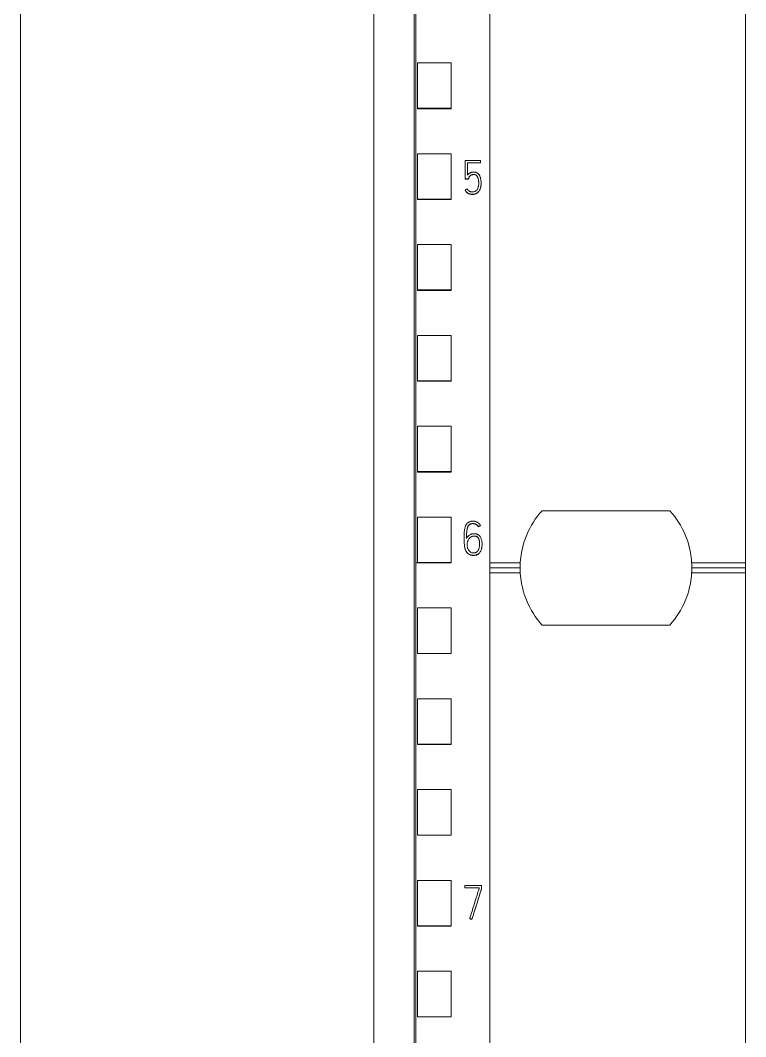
# Model space of a CAD drawing. Header units: millimetres. Extents: x 4137 to 6698, y 1400 to 3585.
# Drawn here: x 5535.9 to 5579, y 3282.8 to 3343.2 of the extents above; entities that cross this region are included whole.
import ezdxf

# ---------------------------------------------------------------- set-up
doc = ezdxf.new("R2010")
doc.units = ezdxf.units.MM
doc.layers.add('000-PI-Oprema', color=30, linetype='Continuous', lineweight=5)
doc.layers.add('004-PI-DIN Šina', color=3, linetype='Continuous')

msp = doc.modelspace()

# ---------------------------------------------------------------- linework, layer by layer
at = {"layer": '000-PI-Oprema', "color": 0, "linetype": 'ByBlock', "lineweight": 0}
for p, q in [((5563.848, 3360.459), (5563.848, 3247.041)), ((5559.448, 3249.363), (5559.448, 3358.178)), ((5559.548, 3337.956), (5559.548, 3340.659)), ((5559.548, 3340.659), (5561.548, 3340.659)), ((5561.548, 3337.956), (5561.548, 3340.659)), ((5559.548, 3337.956), (5561.548, 3337.956)), ((5559.548, 3337.927), (5559.548, 3337.956)), ((5559.548, 3337.927), (5561.548, 3337.927)), ((5561.548, 3337.927), (5561.548, 3337.956)), ((5559.548, 3332.555), (5559.548, 3335.257)), ((5559.548, 3335.257), (5561.548, 3335.257)), ((5561.548, 3332.555), (5561.548, 3335.257)), ((5562.375, 3334.848), (5562.375, 3333.754)), ((5563.299, 3334.848), (5562.375, 3334.848)), ((5562.514, 3333.975), (5562.514, 3334.71)), ((5562.514, 3334.71), (5563.299, 3334.71)), ((5563.299, 3334.704), (5562.514, 3334.704)), ((5563.299, 3334.71), (5563.299, 3334.848)), ((5563.299, 3334.71), (5563.299, 3334.704)), ((5562.375, 3333.754), (5562.375, 3333.748)), ((5562.375, 3333.754), (5562.586, 3333.754)), ((5562.586, 3333.748), (5562.375, 3333.748)), ((5562.586, 3333.754), (5562.586, 3333.748)), ((5563.326, 3333.49), (5563.326, 3333.496)), ((5562.38, 3333.099), (5562.38, 3333.093)), ((5559.548, 3332.527), (5559.548, 3332.555)), ((5559.548, 3332.555), (5561.548, 3332.555)), ((5559.548, 3332.527), (5561.548, 3332.527)), ((5561.548, 3332.527), (5561.548, 3332.555)), ((5559.548, 3327.153), (5559.548, 3329.856)), ((5559.548, 3329.856), (5561.548, 3329.856)), ((5561.548, 3327.153), (5561.548, 3329.856)), ((5559.548, 3327.127), (5559.548, 3327.153)), ((5559.548, 3327.153), (5561.548, 3327.153)), ((5559.548, 3327.127), (5561.548, 3327.127)), ((5561.548, 3327.127), (5561.548, 3327.153)), ((5559.548, 3321.752), (5559.548, 3324.454)), ((5559.548, 3324.454), (5561.548, 3324.454)), ((5561.548, 3321.752), (5561.548, 3324.454)), ((5559.548, 3321.727), (5559.548, 3321.752)), ((5559.548, 3321.752), (5561.548, 3321.752)), ((5559.548, 3321.727), (5561.548, 3321.727)), ((5561.548, 3321.727), (5561.548, 3321.752)), ((5559.548, 3316.35), (5559.548, 3319.052)), ((5559.548, 3319.052), (5561.548, 3319.052)), ((5561.548, 3316.35), (5561.548, 3319.052)), ((5559.548, 3316.328), (5559.548, 3316.35)), ((5559.548, 3316.35), (5561.548, 3316.35)), ((5559.548, 3316.328), (5561.548, 3316.328)), ((5561.548, 3316.328), (5561.548, 3316.35)), ((5559.548, 3310.949), (5559.548, 3313.651)), ((5559.548, 3313.651), (5561.548, 3313.651)), ((5561.548, 3310.949), (5561.548, 3313.651)), ((5563.164, 3313.082), (5563.164, 3313.076)), ((5563.292, 3313.149), (5563.292, 3313.143)), ((5562.32, 3312.344), (5562.32, 3312.338)), ((5563.384, 3312.045), (5563.384, 3312.051)), ((5559.548, 3310.928), (5559.548, 3310.949)), ((5559.548, 3310.949), (5561.548, 3310.949)), ((5559.548, 3310.928), (5561.548, 3310.928)), ((5561.548, 3310.928), (5561.548, 3310.949)), ((5559.548, 3305.547), (5559.548, 3308.249)), ((5559.548, 3308.249), (5561.548, 3308.249)), ((5561.548, 3305.547), (5561.548, 3308.249)), ((5559.548, 3305.528), (5559.548, 3305.547)), ((5559.548, 3305.547), (5561.548, 3305.547)), ((5559.548, 3305.528), (5561.548, 3305.528)), ((5561.548, 3305.528), (5561.548, 3305.547)), ((5559.548, 3300.146), (5559.548, 3302.847)), ((5559.548, 3302.847), (5561.548, 3302.847)), ((5561.548, 3300.146), (5561.548, 3302.847)), ((5559.548, 3300.146), (5561.548, 3300.146)), ((5559.548, 3300.128), (5559.548, 3300.146)), ((5559.548, 3300.128), (5561.548, 3300.128)), ((5561.548, 3300.128), (5561.548, 3300.146)), ((5559.548, 3294.744), (5559.548, 3297.445)), ((5559.548, 3297.445), (5561.548, 3297.445)), ((5561.548, 3294.744), (5561.548, 3297.445)), ((5559.548, 3294.744), (5561.548, 3294.744)), ((5559.548, 3294.728), (5559.548, 3294.744)), ((5559.548, 3294.728), (5561.548, 3294.728)), ((5561.548, 3294.728), (5561.548, 3294.744)), ((5559.548, 3289.342), (5559.548, 3292.044)), ((5559.548, 3292.044), (5561.548, 3292.044)), ((5561.548, 3289.342), (5561.548, 3292.044)), ((5562.351, 3291.6), (5562.351, 3291.741)), ((5562.351, 3291.741), (5563.35, 3291.741)), ((5563.35, 3291.741), (5563.35, 3291.539)), ((5562.351, 3291.6), (5562.351, 3291.594)), ((5563.211, 3291.6), (5562.351, 3291.6)), ((5562.351, 3291.594), (5563.211, 3291.594)), ((5563.211, 3291.561), (5563.211, 3291.6)), ((5563.35, 3291.539), (5563.35, 3291.533)), ((5559.548, 3289.328), (5559.548, 3289.342)), ((5559.548, 3289.342), (5561.548, 3289.342)), ((5559.548, 3289.328), (5561.548, 3289.328)), ((5561.548, 3289.328), (5561.548, 3289.342)), ((5562.648, 3289.777), (5562.648, 3289.771)), ((5562.781, 3289.733), (5562.781, 3289.726)), ((5559.548, 3283.941), (5559.548, 3286.642)), ((5559.548, 3286.642), (5561.548, 3286.642)), ((5561.548, 3283.941), (5561.548, 3286.642)), ((5559.548, 3283.928), (5559.548, 3283.941)), ((5559.548, 3283.941), (5561.548, 3283.941)), ((5559.548, 3283.928), (5561.548, 3283.928)), ((5561.548, 3283.928), (5561.548, 3283.941))]:
    msp.add_line(p, q, dxfattribs=at)
at = {"layer": '000-PI-Oprema', "color": 7, "linetype": 'Continuous', "lineweight": 13}
for centre, major_axis, ratio, start_param, end_param in [((5566.883, 3240.567), (314.603, 1002.18), 0.017762, 1.525489, 1.527294), ((5566.881, 3240.631), (314.393, 1001.508), 0.017752, 1.525522, 1.527328)]:
    msp.add_ellipse(centre, major_axis=major_axis, ratio=ratio, start_param=start_param, end_param=end_param, dxfattribs=at)
at = {"layer": '000-PI-Oprema', "color": 0, "linetype": 'ByBlock', "lineweight": 0}
for points, knots in [([(5559.348, 3249.078), (5559.348, 3252.418), (5559.348, 3260.383), (5559.348, 3273.023), (5559.348, 3288.509), (5559.348, 3302.803), (5559.348, 3317.013), (5559.348, 3331.58), (5559.348, 3345.75), (5559.348, 3355.32), (5559.348, 3358.364)], [0, 0, 0, 0, 0.091483, 0.21812, 0.346206, 0.515858, 0.610111, 0.736264, 0.916066, 1, 1, 1, 1]), ([(5535.948, 3355.298), (5535.948, 3353.275), (5535.948, 3344.726), (5535.948, 3331.58), (5535.948, 3317.013), (5535.948, 3302.803), (5535.948, 3288.509), (5535.948, 3273.023), (5535.948, 3260.265), (5535.948, 3251.383), (5535.948, 3247.126), (5535.948, 3246.328)], [0, 0, 0, 0, 0.055935, 0.236292, 0.362833, 0.457376, 0.627551, 0.756032, 0.883059, 0.978086, 1, 1, 1, 1]), ([(5556.948, 3355.298), (5556.948, 3353.275), (5556.948, 3344.726), (5556.948, 3331.58), (5556.948, 3317.013), (5556.948, 3302.803), (5556.948, 3288.509), (5556.948, 3273.023), (5556.948, 3260.265), (5556.948, 3251.383), (5556.948, 3247.126), (5556.948, 3246.328)], [0, 0, 0, 0, 0.055935, 0.236292, 0.362833, 0.457376, 0.627551, 0.756032, 0.883059, 0.978086, 1, 1, 1, 1]), ([(5562.38, 3333.099), (5562.393, 3333.073), (5562.406, 3333.047), (5562.43, 3333.012), (5562.439, 3333), (5562.458, 3332.978), (5562.468, 3332.967), (5562.49, 3332.948), (5562.501, 3332.938), (5562.524, 3332.921), (5562.536, 3332.913), (5562.561, 3332.898), (5562.574, 3332.892), (5562.6, 3332.879), (5562.614, 3332.874), (5562.642, 3332.865), (5562.656, 3332.861), (5562.684, 3332.854), (5562.698, 3332.851), (5562.727, 3332.847), (5562.742, 3332.846), (5562.764, 3332.845), (5562.771, 3332.844), (5562.786, 3332.843), (5562.793, 3332.843), (5562.815, 3332.842), (5562.83, 3332.842), (5562.859, 3332.843), (5562.873, 3332.844), (5562.902, 3332.847), (5562.917, 3332.85), (5562.946, 3332.856), (5562.96, 3332.86), (5563.002, 3332.873), (5563.029, 3332.885), (5563.067, 3332.907), (5563.08, 3332.915), (5563.104, 3332.932), (5563.115, 3332.941), (5563.137, 3332.96), (5563.148, 3332.97), (5563.168, 3332.992), (5563.177, 3333.003), (5563.204, 3333.038), (5563.22, 3333.062), (5563.241, 3333.101), (5563.248, 3333.114), (5563.26, 3333.14), (5563.266, 3333.154), (5563.282, 3333.195), (5563.291, 3333.222), (5563.306, 3333.278), (5563.311, 3333.307), (5563.318, 3333.35), (5563.32, 3333.364), (5563.323, 3333.393), (5563.324, 3333.408), (5563.326, 3333.452), (5563.327, 3333.481), (5563.326, 3333.539), (5563.324, 3333.597), (5563.318, 3333.655), (5563.311, 3333.713), (5563.306, 3333.742), (5563.296, 3333.784), (5563.293, 3333.799), (5563.285, 3333.827), (5563.281, 3333.841), (5563.267, 3333.883), (5563.257, 3333.91), (5563.237, 3333.95), (5563.23, 3333.963), (5563.215, 3333.988), (5563.207, 3334), (5563.182, 3334.035), (5563.162, 3334.057), (5563.118, 3334.096), (5563.093, 3334.113), (5563.054, 3334.132), (5563.04, 3334.138), (5563.012, 3334.147), (5562.997, 3334.151), (5562.968, 3334.156), (5562.954, 3334.158), (5562.924, 3334.16), (5562.909, 3334.161), (5562.88, 3334.16), (5562.865, 3334.159), (5562.836, 3334.157), (5562.822, 3334.155), (5562.793, 3334.151), (5562.778, 3334.148), (5562.75, 3334.141), (5562.735, 3334.137), (5562.708, 3334.127), (5562.694, 3334.122), (5562.667, 3334.109), (5562.655, 3334.102), (5562.629, 3334.087), (5562.617, 3334.078), (5562.593, 3334.061), (5562.582, 3334.051), (5562.561, 3334.031), (5562.551, 3334.021), (5562.531, 3333.999), (5562.522, 3333.987), (5562.514, 3333.975)], [0, 0, 0, 0, 0.03125, 0.03125, 0.046875, 0.046875, 0.0625, 0.0625, 0.078125, 0.078125, 0.09375, 0.09375, 0.109375, 0.109375, 0.125, 0.125, 0.140625, 0.140625, 0.15625, 0.15625, 0.171875, 0.171875, 0.179687, 0.179687, 0.1875, 0.1875, 0.203125, 0.203125, 0.21875, 0.21875, 0.234375, 0.234375, 0.25, 0.25, 0.28125, 0.28125, 0.296875, 0.296875, 0.3125, 0.3125, 0.328125, 0.328125, 0.34375, 0.34375, 0.375, 0.375, 0.390625, 0.390625, 0.40625, 0.40625, 0.4375, 0.4375, 0.46875, 0.46875, 0.484375, 0.484375, 0.5, 0.5, 0.53125, 0.53125, 0.5625, 0.59375, 0.59375, 0.625, 0.625, 0.640625, 0.640625, 0.65625, 0.65625, 0.6875, 0.6875, 0.703125, 0.703125, 0.71875, 0.71875, 0.75, 0.75, 0.78125, 0.78125, 0.796875, 0.796875, 0.8125, 0.8125, 0.828125, 0.828125, 0.84375, 0.84375, 0.859375, 0.859375, 0.875, 0.875, 0.890625, 0.890625, 0.90625, 0.90625, 0.921875, 0.921875, 0.9375, 0.9375, 0.953125, 0.953125, 0.96875, 0.96875, 0.984375, 0.984375, 1, 1, 1, 1]), ([(5563.326, 3333.49), (5563.326, 3333.468), (5563.326, 3333.447), (5563.324, 3333.397), (5563.321, 3333.368), (5563.315, 3333.325), (5563.313, 3333.311), (5563.307, 3333.282), (5563.304, 3333.267), (5563.293, 3333.225), (5563.285, 3333.197), (5563.264, 3333.142), (5563.252, 3333.116), (5563.224, 3333.064), (5563.209, 3333.039), (5563.183, 3333.004), (5563.173, 3332.992), (5563.154, 3332.971), (5563.143, 3332.96), (5563.111, 3332.93), (5563.087, 3332.913), (5563.05, 3332.89), (5563.037, 3332.883), (5563.01, 3332.871), (5562.996, 3332.865), (5562.954, 3332.851), (5562.926, 3332.844), (5562.882, 3332.838), (5562.867, 3332.837), (5562.838, 3332.836), (5562.823, 3332.836), (5562.794, 3332.837), (5562.779, 3332.838), (5562.75, 3332.839), (5562.735, 3332.84), (5562.706, 3332.844), (5562.692, 3332.846), (5562.663, 3332.853), (5562.648, 3332.857), (5562.62, 3332.866), (5562.606, 3332.871), (5562.58, 3332.882), (5562.566, 3332.889), (5562.541, 3332.904), (5562.528, 3332.912), (5562.504, 3332.93), (5562.493, 3332.939), (5562.471, 3332.958), (5562.461, 3332.969), (5562.441, 3332.991), (5562.432, 3333.003), (5562.407, 3333.04), (5562.393, 3333.066), (5562.38, 3333.093)], [0, 0, 0, 0, 0.044434, 0.044434, 0.104157, 0.104157, 0.134018, 0.134018, 0.16388, 0.16388, 0.223602, 0.223602, 0.283325, 0.283325, 0.343048, 0.343048, 0.37291, 0.37291, 0.402771, 0.402771, 0.462494, 0.462494, 0.492355, 0.492355, 0.522217, 0.522217, 0.58194, 0.58194, 0.611801, 0.611801, 0.641663, 0.641663, 0.671524, 0.671524, 0.701386, 0.701386, 0.731247, 0.731247, 0.761108, 0.761108, 0.79097, 0.79097, 0.820831, 0.820831, 0.850693, 0.850693, 0.880554, 0.880554, 0.910416, 0.910416, 0.940277, 0.940277, 1, 1, 1, 1]), ([(5562.586, 3333.754), (5562.587, 3333.777), (5562.59, 3333.8), (5562.599, 3333.834), (5562.602, 3333.845), (5562.612, 3333.866), (5562.617, 3333.876), (5562.629, 3333.896), (5562.636, 3333.905), (5562.647, 3333.918), (5562.651, 3333.922), (5562.659, 3333.931), (5562.664, 3333.935), (5562.685, 3333.954), (5562.704, 3333.968), (5562.734, 3333.985), (5562.745, 3333.99), (5562.766, 3333.999), (5562.777, 3334.003), (5562.81, 3334.012), (5562.833, 3334.016), (5562.868, 3334.019), (5562.879, 3334.02), (5562.903, 3334.019), (5562.914, 3334.019), (5562.949, 3334.015), (5562.972, 3334.011), (5562.999, 3334), (5563.004, 3333.998), (5563.015, 3333.993), (5563.02, 3333.99), (5563.034, 3333.981), (5563.043, 3333.974), (5563.056, 3333.963), (5563.06, 3333.958), (5563.068, 3333.95), (5563.08, 3333.937), (5563.09, 3333.923), (5563.102, 3333.903), (5563.108, 3333.893), (5563.118, 3333.873), (5563.123, 3333.862), (5563.136, 3333.83), (5563.143, 3333.809), (5563.157, 3333.765), (5563.162, 3333.743), (5563.169, 3333.709), (5563.171, 3333.697), (5563.175, 3333.675), (5563.18, 3333.641), (5563.183, 3333.607), (5563.185, 3333.561), (5563.186, 3333.539), (5563.187, 3333.471), (5563.186, 3333.425), (5563.179, 3333.369), (5563.177, 3333.357), (5563.173, 3333.335), (5563.171, 3333.323), (5563.163, 3333.29), (5563.157, 3333.267), (5563.142, 3333.224), (5563.134, 3333.202), (5563.113, 3333.161), (5563.101, 3333.141), (5563.075, 3333.104), (5563.06, 3333.086), (5563.035, 3333.062), (5563.026, 3333.054), (5563.008, 3333.04), (5562.998, 3333.033), (5562.979, 3333.021), (5562.969, 3333.015), (5562.947, 3333.006), (5562.936, 3333.002), (5562.903, 3332.992), (5562.88, 3332.988), (5562.846, 3332.984), (5562.834, 3332.983), (5562.811, 3332.983), (5562.799, 3332.983), (5562.765, 3332.984), (5562.742, 3332.986), (5562.708, 3332.993), (5562.697, 3332.996), (5562.674, 3333.003), (5562.663, 3333.007), (5562.642, 3333.017), (5562.632, 3333.022), (5562.612, 3333.034), (5562.602, 3333.041), (5562.574, 3333.062), (5562.558, 3333.079), (5562.537, 3333.106), (5562.53, 3333.116), (5562.518, 3333.136), (5562.513, 3333.147), (5562.508, 3333.157)], [0, 0, 0, 0, 0.03125, 0.03125, 0.046875, 0.046875, 0.0625, 0.0625, 0.078125, 0.078125, 0.085937, 0.085937, 0.09375, 0.09375, 0.125, 0.125, 0.140625, 0.140625, 0.15625, 0.15625, 0.1875, 0.1875, 0.203125, 0.203125, 0.21875, 0.21875, 0.25, 0.25, 0.257812, 0.257812, 0.265625, 0.265625, 0.28125, 0.28125, 0.289062, 0.289062, 0.296875, 0.3125, 0.3125, 0.328125, 0.328125, 0.34375, 0.34375, 0.375, 0.375, 0.40625, 0.40625, 0.421875, 0.421875, 0.4375, 0.46875, 0.46875, 0.5, 0.5, 0.5625, 0.5625, 0.578125, 0.578125, 0.59375, 0.59375, 0.625, 0.625, 0.65625, 0.65625, 0.6875, 0.6875, 0.71875, 0.71875, 0.734375, 0.734375, 0.75, 0.75, 0.765625, 0.765625, 0.78125, 0.78125, 0.8125, 0.8125, 0.828125, 0.828125, 0.84375, 0.84375, 0.875, 0.875, 0.890625, 0.890625, 0.90625, 0.90625, 0.921875, 0.921875, 0.9375, 0.9375, 0.96875, 0.96875, 0.984375, 0.984375, 1, 1, 1, 1]), ([(5563.187, 3333.491), (5563.187, 3333.496), (5563.187, 3333.501), (5563.186, 3333.529), (5563.186, 3333.552), (5563.183, 3333.597), (5563.181, 3333.619), (5563.173, 3333.687), (5563.164, 3333.732), (5563.145, 3333.798), (5563.137, 3333.82), (5563.12, 3333.863), (5563.11, 3333.883), (5563.092, 3333.913), (5563.086, 3333.923), (5563.071, 3333.941), (5563.063, 3333.95), (5563.046, 3333.966), (5563.037, 3333.973), (5563.023, 3333.982), (5563.017, 3333.985), (5563.007, 3333.991), (5563.002, 3333.993), (5562.985, 3334), (5562.974, 3334.003), (5562.952, 3334.008), (5562.94, 3334.01), (5562.917, 3334.013), (5562.905, 3334.013), (5562.882, 3334.014), (5562.87, 3334.013), (5562.847, 3334.011), (5562.835, 3334.01), (5562.812, 3334.006), (5562.778, 3333.998), (5562.746, 3333.985), (5562.716, 3333.968), (5562.706, 3333.962), (5562.687, 3333.948), (5562.678, 3333.941), (5562.66, 3333.926), (5562.652, 3333.917), (5562.641, 3333.904), (5562.637, 3333.9), (5562.63, 3333.89), (5562.627, 3333.885), (5562.617, 3333.871), (5562.612, 3333.861), (5562.603, 3333.839), (5562.599, 3333.828), (5562.59, 3333.794), (5562.587, 3333.771), (5562.586, 3333.748)], [0, 0, 0, 0, 0.013624, 0.013624, 0.075273, 0.075273, 0.136921, 0.136921, 0.260218, 0.260218, 0.321867, 0.321867, 0.383515, 0.383515, 0.414339, 0.414339, 0.445164, 0.445164, 0.475988, 0.475988, 0.4914, 0.4914, 0.506812, 0.506812, 0.537636, 0.537636, 0.568461, 0.568461, 0.599285, 0.599285, 0.630109, 0.630109, 0.660933, 0.660933, 0.691758, 0.753406, 0.753406, 0.78423, 0.78423, 0.815055, 0.815055, 0.845879, 0.845879, 0.861291, 0.861291, 0.876703, 0.876703, 0.907527, 0.907527, 0.938352, 0.938352, 1, 1, 1, 1]), ([(5563.292, 3313.149), (5563.277, 3313.174), (5563.261, 3313.198), (5563.235, 3313.232), (5563.225, 3313.243), (5563.206, 3313.264), (5563.195, 3313.275), (5563.163, 3313.304), (5563.14, 3313.321), (5563.102, 3313.342), (5563.089, 3313.349), (5563.063, 3313.361), (5563.049, 3313.366), (5563.009, 3313.381), (5562.981, 3313.388), (5562.938, 3313.396), (5562.924, 3313.398), (5562.895, 3313.401), (5562.881, 3313.402), (5562.837, 3313.404), (5562.809, 3313.404), (5562.766, 3313.401), (5562.751, 3313.399), (5562.723, 3313.394), (5562.708, 3313.391), (5562.666, 3313.38), (5562.639, 3313.369), (5562.601, 3313.35), (5562.588, 3313.342), (5562.564, 3313.326), (5562.552, 3313.318), (5562.518, 3313.291), (5562.497, 3313.271), (5562.469, 3313.238), (5562.46, 3313.227), (5562.443, 3313.203), (5562.435, 3313.191), (5562.414, 3313.154), (5562.402, 3313.127), (5562.381, 3313.073), (5562.373, 3313.045), (5562.359, 3312.99), (5562.354, 3312.962), (5562.345, 3312.905), (5562.341, 3312.877), (5562.332, 3312.792), (5562.328, 3312.734), (5562.323, 3312.62), (5562.322, 3312.562), (5562.32, 3312.39), (5562.319, 3312.275), (5562.325, 3312.132), (5562.326, 3312.104), (5562.33, 3312.046), (5562.332, 3312.018), (5562.342, 3311.933), (5562.35, 3311.876), (5562.367, 3311.806), (5562.371, 3311.792), (5562.379, 3311.764), (5562.383, 3311.75), (5562.397, 3311.709), (5562.408, 3311.682), (5562.426, 3311.643), (5562.432, 3311.63), (5562.446, 3311.605), (5562.454, 3311.592), (5562.478, 3311.556), (5562.495, 3311.533), (5562.526, 3311.502), (5562.536, 3311.492), (5562.559, 3311.473), (5562.571, 3311.465), (5562.607, 3311.441), (5562.633, 3311.427), (5562.673, 3311.41), (5562.687, 3311.405), (5562.714, 3311.396), (5562.728, 3311.392), (5562.77, 3311.382), (5562.799, 3311.377), (5562.842, 3311.373), (5562.857, 3311.372), (5562.886, 3311.372), (5562.9, 3311.372), (5562.944, 3311.375), (5562.972, 3311.38), (5563.014, 3311.39), (5563.028, 3311.394), (5563.056, 3311.403), (5563.069, 3311.409), (5563.109, 3311.427), (5563.134, 3311.441), (5563.17, 3311.465), (5563.182, 3311.474), (5563.204, 3311.492), (5563.215, 3311.502), (5563.246, 3311.533), (5563.264, 3311.555), (5563.287, 3311.592), (5563.295, 3311.604), (5563.308, 3311.63), (5563.314, 3311.644), (5563.33, 3311.684), (5563.339, 3311.711), (5563.35, 3311.753), (5563.353, 3311.767), (5563.359, 3311.796), (5563.362, 3311.81), (5563.369, 3311.853), (5563.373, 3311.881), (5563.382, 3311.967), (5563.385, 3312.025), (5563.382, 3312.111), (5563.38, 3312.139), (5563.374, 3312.197), (5563.369, 3312.225), (5563.357, 3312.283), (5563.349, 3312.311), (5563.331, 3312.366), (5563.321, 3312.393), (5563.296, 3312.447), (5563.281, 3312.472), (5563.248, 3312.519), (5563.23, 3312.542), (5563.197, 3312.572), (5563.186, 3312.581), (5563.162, 3312.598), (5563.15, 3312.606), (5563.124, 3312.619), (5563.11, 3312.625), (5563.083, 3312.636), (5563.069, 3312.64), (5563.026, 3312.652), (5562.998, 3312.657), (5562.954, 3312.661), (5562.939, 3312.662), (5562.91, 3312.662), (5562.895, 3312.662), (5562.851, 3312.659), (5562.822, 3312.656), (5562.779, 3312.646), (5562.765, 3312.642), (5562.737, 3312.632), (5562.724, 3312.627), (5562.684, 3312.609), (5562.659, 3312.595), (5562.623, 3312.57), (5562.611, 3312.561), (5562.588, 3312.543), (5562.577, 3312.533), (5562.546, 3312.503), (5562.526, 3312.481), (5562.491, 3312.433), (5562.476, 3312.408), (5562.462, 3312.382)], [0, 0, 0, 0, 0.015625, 0.015625, 0.023438, 0.023438, 0.03125, 0.03125, 0.046875, 0.046875, 0.054688, 0.054688, 0.0625, 0.0625, 0.078125, 0.078125, 0.085938, 0.085938, 0.09375, 0.09375, 0.109375, 0.109375, 0.117188, 0.117188, 0.125, 0.125, 0.140625, 0.140625, 0.148438, 0.148438, 0.15625, 0.15625, 0.171875, 0.171875, 0.179688, 0.179688, 0.1875, 0.1875, 0.203125, 0.203125, 0.21875, 0.21875, 0.234375, 0.234375, 0.25, 0.25, 0.28125, 0.28125, 0.3125, 0.3125, 0.375, 0.375, 0.390625, 0.390625, 0.40625, 0.40625, 0.4375, 0.4375, 0.445313, 0.445313, 0.453125, 0.453125, 0.46875, 0.46875, 0.476563, 0.476563, 0.484375, 0.484375, 0.5, 0.5, 0.507813, 0.507813, 0.515625, 0.515625, 0.53125, 0.53125, 0.539063, 0.539063, 0.546875, 0.546875, 0.5625, 0.5625, 0.570313, 0.570313, 0.578125, 0.578125, 0.59375, 0.59375, 0.601563, 0.601563, 0.609375, 0.609375, 0.625, 0.625, 0.632813, 0.632813, 0.640625, 0.640625, 0.65625, 0.65625, 0.664063, 0.664063, 0.671875, 0.671875, 0.6875, 0.6875, 0.695313, 0.695313, 0.703125, 0.703125, 0.71875, 0.71875, 0.75, 0.75, 0.765625, 0.765625, 0.78125, 0.78125, 0.796875, 0.796875, 0.8125, 0.8125, 0.828125, 0.828125, 0.84375, 0.84375, 0.851563, 0.851563, 0.859375, 0.859375, 0.867188, 0.867188, 0.875, 0.875, 0.890625, 0.890625, 0.898438, 0.898438, 0.90625, 0.90625, 0.921875, 0.921875, 0.929688, 0.929688, 0.9375, 0.9375, 0.953125, 0.953125, 0.960938, 0.960938, 0.96875, 0.96875, 0.984375, 0.984375, 1, 1, 1, 1]), ([(5562.462, 3312.382), (5562.462, 3312.443), (5562.463, 3312.504), (5562.465, 3312.596), (5562.466, 3312.626), (5562.468, 3312.687), (5562.47, 3312.717), (5562.473, 3312.778), (5562.476, 3312.808), (5562.483, 3312.868), (5562.487, 3312.899), (5562.496, 3312.944), (5562.499, 3312.959), (5562.507, 3312.988), (5562.511, 3313.003), (5562.525, 3313.048), (5562.537, 3313.076), (5562.555, 3313.11), (5562.559, 3313.117), (5562.567, 3313.13), (5562.571, 3313.136), (5562.585, 3313.155), (5562.595, 3313.167), (5562.611, 3313.184), (5562.616, 3313.189), (5562.628, 3313.2), (5562.634, 3313.205), (5562.653, 3313.218), (5562.666, 3313.226), (5562.687, 3313.236), (5562.694, 3313.239), (5562.709, 3313.245), (5562.716, 3313.247), (5562.739, 3313.254), (5562.754, 3313.257), (5562.784, 3313.262), (5562.8, 3313.263), (5562.831, 3313.265), (5562.846, 3313.265), (5562.877, 3313.264), (5562.893, 3313.263), (5562.923, 3313.259), (5562.946, 3313.254), (5562.968, 3313.248), (5562.983, 3313.243), (5562.99, 3313.24), (5563.012, 3313.231), (5563.026, 3313.224), (5563.052, 3313.209), (5563.065, 3313.2), (5563.084, 3313.186), (5563.09, 3313.181), (5563.101, 3313.17), (5563.106, 3313.164), (5563.122, 3313.147), (5563.132, 3313.135), (5563.149, 3313.11), (5563.157, 3313.096), (5563.164, 3313.082)], [0, 0, 0, 0, 0.125, 0.125, 0.1875, 0.1875, 0.25, 0.25, 0.3125, 0.3125, 0.375, 0.375, 0.40625, 0.40625, 0.4375, 0.4375, 0.5, 0.5, 0.515625, 0.515625, 0.53125, 0.53125, 0.5625, 0.5625, 0.578125, 0.578125, 0.59375, 0.59375, 0.625, 0.625, 0.640625, 0.640625, 0.65625, 0.65625, 0.6875, 0.6875, 0.71875, 0.71875, 0.75, 0.75, 0.78125, 0.78125, 0.8125, 0.828125, 0.828125, 0.84375, 0.84375, 0.875, 0.875, 0.90625, 0.90625, 0.921875, 0.921875, 0.9375, 0.9375, 0.96875, 0.96875, 1, 1, 1, 1]), ([(5563.164, 3313.076), (5563.15, 3313.104), (5563.133, 3313.129), (5563.107, 3313.158), (5563.102, 3313.163), (5563.09, 3313.174), (5563.084, 3313.179), (5563.066, 3313.193), (5563.041, 3313.211), (5563.013, 3313.224), (5562.984, 3313.236), (5562.97, 3313.241), (5562.94, 3313.249), (5562.925, 3313.252), (5562.894, 3313.257), (5562.879, 3313.258), (5562.832, 3313.26), (5562.802, 3313.258), (5562.756, 3313.251), (5562.741, 3313.248), (5562.711, 3313.239), (5562.696, 3313.234), (5562.675, 3313.224), (5562.669, 3313.221), (5562.655, 3313.213), (5562.649, 3313.209), (5562.63, 3313.195), (5562.612, 3313.18), (5562.597, 3313.163), (5562.587, 3313.151), (5562.582, 3313.145), (5562.568, 3313.126), (5562.56, 3313.113), (5562.545, 3313.086), (5562.538, 3313.072), (5562.527, 3313.044), (5562.521, 3313.029), (5562.507, 3312.985), (5562.5, 3312.955), (5562.488, 3312.896), (5562.483, 3312.865), (5562.476, 3312.805), (5562.474, 3312.774), (5562.47, 3312.713), (5562.468, 3312.683), (5562.466, 3312.621), (5562.465, 3312.591), (5562.463, 3312.499), (5562.462, 3312.438), (5562.462, 3312.376)], [0, 0, 0, 0, 0.0625, 0.0625, 0.078125, 0.078125, 0.09375, 0.09375, 0.125, 0.15625, 0.15625, 0.1875, 0.1875, 0.21875, 0.21875, 0.25, 0.25, 0.3125, 0.3125, 0.34375, 0.34375, 0.375, 0.375, 0.390625, 0.390625, 0.40625, 0.40625, 0.4375, 0.453125, 0.453125, 0.46875, 0.46875, 0.5, 0.5, 0.53125, 0.53125, 0.5625, 0.5625, 0.625, 0.625, 0.6875, 0.6875, 0.75, 0.75, 0.8125, 0.8125, 0.875, 0.875, 1, 1, 1, 1]), ([(5563.384, 3312.046), (5563.384, 3311.999), (5563.381, 3311.954), (5563.373, 3311.879), (5563.37, 3311.85), (5563.363, 3311.808), (5563.36, 3311.793), (5563.354, 3311.765), (5563.351, 3311.751), (5563.34, 3311.708), (5563.332, 3311.681), (5563.315, 3311.64), (5563.309, 3311.627), (5563.296, 3311.601), (5563.289, 3311.588), (5563.266, 3311.552), (5563.248, 3311.529), (5563.217, 3311.498), (5563.207, 3311.489), (5563.185, 3311.47), (5563.173, 3311.461), (5563.137, 3311.436), (5563.112, 3311.422), (5563.072, 3311.404), (5563.058, 3311.398), (5563.031, 3311.389), (5563.017, 3311.385), (5562.975, 3311.374), (5562.946, 3311.37), (5562.903, 3311.366), (5562.888, 3311.366), (5562.859, 3311.366), (5562.844, 3311.367), (5562.801, 3311.371), (5562.773, 3311.375), (5562.73, 3311.385), (5562.716, 3311.389), (5562.688, 3311.398), (5562.675, 3311.403), (5562.635, 3311.42), (5562.609, 3311.433), (5562.579, 3311.453), (5562.573, 3311.457), (5562.561, 3311.466), (5562.555, 3311.47), (5562.538, 3311.484), (5562.528, 3311.494), (5562.497, 3311.524), (5562.479, 3311.547), (5562.455, 3311.583), (5562.448, 3311.596), (5562.434, 3311.621), (5562.427, 3311.634), (5562.409, 3311.673), (5562.398, 3311.7), (5562.38, 3311.755), (5562.372, 3311.782), (5562.358, 3311.839), (5562.352, 3311.867), (5562.343, 3311.924), (5562.335, 3311.981), (5562.33, 3312.038), (5562.326, 3312.095), (5562.325, 3312.124), (5562.321, 3312.214), (5562.32, 3312.276), (5562.32, 3312.338)], [0, 0, 0, 0, 0.061961, 0.061961, 0.100808, 0.100808, 0.120232, 0.120232, 0.139655, 0.139655, 0.178502, 0.178502, 0.197926, 0.197926, 0.217349, 0.217349, 0.256196, 0.256196, 0.27562, 0.27562, 0.295043, 0.295043, 0.33389, 0.33389, 0.353314, 0.353314, 0.372737, 0.372737, 0.411584, 0.411584, 0.431008, 0.431008, 0.450431, 0.450431, 0.489278, 0.489278, 0.508702, 0.508702, 0.528125, 0.528125, 0.566972, 0.566972, 0.576684, 0.576684, 0.586396, 0.586396, 0.605819, 0.605819, 0.644666, 0.644666, 0.66409, 0.66409, 0.683513, 0.683513, 0.72236, 0.72236, 0.761207, 0.761207, 0.800054, 0.800054, 0.838901, 0.877748, 0.877748, 0.916595, 0.916595, 1, 1, 1, 1]), ([(5562.735, 3312.476), (5562.761, 3312.491), (5562.788, 3312.501), (5562.831, 3312.512), (5562.846, 3312.515), (5562.875, 3312.519), (5562.904, 3312.521), (5562.934, 3312.521), (5562.963, 3312.519), (5562.978, 3312.518), (5563.007, 3312.512), (5563.021, 3312.509), (5563.049, 3312.5), (5563.063, 3312.494), (5563.088, 3312.48), (5563.1, 3312.471), (5563.122, 3312.452), (5563.133, 3312.441), (5563.151, 3312.418), (5563.159, 3312.406), (5563.174, 3312.381), (5563.181, 3312.368), (5563.199, 3312.328), (5563.208, 3312.3), (5563.219, 3312.258), (5563.222, 3312.244), (5563.228, 3312.215), (5563.23, 3312.2), (5563.235, 3312.157), (5563.237, 3312.128), (5563.239, 3312.07), (5563.239, 3312.041), (5563.238, 3311.954), (5563.232, 3311.896), (5563.215, 3311.809), (5563.207, 3311.781), (5563.193, 3311.74), (5563.187, 3311.726), (5563.174, 3311.699), (5563.167, 3311.686), (5563.144, 3311.649), (5563.126, 3311.626), (5563.1, 3311.601), (5563.094, 3311.596), (5563.083, 3311.586), (5563.077, 3311.582), (5563.06, 3311.568), (5563.048, 3311.561), (5563.022, 3311.546), (5563.009, 3311.54), (5562.981, 3311.53), (5562.953, 3311.521), (5562.924, 3311.517), (5562.894, 3311.514), (5562.879, 3311.514), (5562.85, 3311.515), (5562.836, 3311.517), (5562.807, 3311.523), (5562.792, 3311.526), (5562.75, 3311.541), (5562.724, 3311.554), (5562.688, 3311.579), (5562.676, 3311.588), (5562.654, 3311.607), (5562.632, 3311.627), (5562.613, 3311.649), (5562.595, 3311.672), (5562.586, 3311.684), (5562.562, 3311.72), (5562.548, 3311.746), (5562.531, 3311.787), (5562.526, 3311.8), (5562.517, 3311.828), (5562.513, 3311.843), (5562.503, 3311.885), (5562.499, 3311.914), (5562.495, 3311.958), (5562.494, 3311.972), (5562.494, 3312.001), (5562.494, 3312.016), (5562.496, 3312.06), (5562.5, 3312.089), (5562.511, 3312.146), (5562.518, 3312.174), (5562.532, 3312.216), (5562.538, 3312.23), (5562.549, 3312.257), (5562.555, 3312.27), (5562.575, 3312.309), (5562.59, 3312.333), (5562.616, 3312.369), (5562.625, 3312.38), (5562.644, 3312.402), (5562.654, 3312.413), (5562.686, 3312.444), (5562.709, 3312.462), (5562.735, 3312.476)], [0, 0, 0, 0, 0.03125, 0.03125, 0.046875, 0.046875, 0.0625, 0.078125, 0.078125, 0.09375, 0.09375, 0.109375, 0.109375, 0.125, 0.125, 0.140625, 0.140625, 0.15625, 0.15625, 0.171875, 0.171875, 0.1875, 0.1875, 0.21875, 0.21875, 0.234375, 0.234375, 0.25, 0.25, 0.28125, 0.28125, 0.3125, 0.3125, 0.375, 0.375, 0.40625, 0.40625, 0.421875, 0.421875, 0.4375, 0.4375, 0.46875, 0.46875, 0.476563, 0.476563, 0.484375, 0.484375, 0.5, 0.5, 0.515625, 0.515625, 0.53125, 0.546875, 0.546875, 0.5625, 0.5625, 0.578125, 0.578125, 0.59375, 0.59375, 0.625, 0.625, 0.640625, 0.640625, 0.65625, 0.671875, 0.671875, 0.6875, 0.6875, 0.71875, 0.71875, 0.734375, 0.734375, 0.75, 0.75, 0.78125, 0.78125, 0.796875, 0.796875, 0.8125, 0.8125, 0.84375, 0.84375, 0.875, 0.875, 0.890625, 0.890625, 0.90625, 0.90625, 0.9375, 0.9375, 0.953125, 0.953125, 0.96875, 0.96875, 1, 1, 1, 1]), ([(5562.735, 3312.47), (5562.709, 3312.455), (5562.686, 3312.437), (5562.655, 3312.407), (5562.645, 3312.397), (5562.625, 3312.374), (5562.616, 3312.363), (5562.59, 3312.327), (5562.575, 3312.302), (5562.555, 3312.264), (5562.549, 3312.25), (5562.538, 3312.223), (5562.532, 3312.21), (5562.518, 3312.168), (5562.511, 3312.14), (5562.502, 3312.097), (5562.5, 3312.083), (5562.497, 3312.054), (5562.495, 3312.039), (5562.494, 3312.013), (5562.494, 3312.003), (5562.494, 3311.992)], [0, 0, 0, 0, 0.157122, 0.157122, 0.235682, 0.235682, 0.314243, 0.314243, 0.471365, 0.471365, 0.549925, 0.549925, 0.628486, 0.628486, 0.785608, 0.785608, 0.864168, 0.864168, 0.942729, 0.942729, 1, 1, 1, 1]), ([(5563.156, 3312.405), (5563.151, 3312.412), (5563.146, 3312.418), (5563.132, 3312.436), (5563.122, 3312.447), (5563.105, 3312.461), (5563.099, 3312.466), (5563.087, 3312.474), (5563.081, 3312.478), (5563.061, 3312.488), (5563.048, 3312.494), (5563.02, 3312.503), (5563.006, 3312.506), (5562.977, 3312.511), (5562.962, 3312.513), (5562.933, 3312.515), (5562.918, 3312.515), (5562.874, 3312.513), (5562.845, 3312.509), (5562.803, 3312.499), (5562.789, 3312.494), (5562.768, 3312.486), (5562.761, 3312.483), (5562.748, 3312.477), (5562.742, 3312.474), (5562.735, 3312.47)], [0, 0, 0, 0, 0.053837, 0.053837, 0.148453, 0.148453, 0.195761, 0.195761, 0.243069, 0.243069, 0.337686, 0.337686, 0.432302, 0.432302, 0.526918, 0.526918, 0.621535, 0.621535, 0.810767, 0.810767, 0.905384, 0.905384, 0.952692, 0.952692, 1, 1, 1, 1]), ([(5562.648, 3289.777), (5562.695, 3289.926), (5562.742, 3290.074), (5562.812, 3290.298), (5562.835, 3290.372), (5562.882, 3290.521), (5562.905, 3290.595), (5562.94, 3290.707), (5562.952, 3290.744), (5562.975, 3290.818), (5562.987, 3290.855), (5563.022, 3290.967), (5563.045, 3291.041), (5563.092, 3291.19), (5563.116, 3291.264), (5563.151, 3291.376), (5563.163, 3291.413), (5563.18, 3291.469), (5563.186, 3291.487), (5563.196, 3291.515), (5563.199, 3291.524), (5563.205, 3291.543), (5563.208, 3291.552), (5563.211, 3291.561)], [0, 0, 0, 0, 0.25, 0.25, 0.375, 0.375, 0.5, 0.5, 0.5625, 0.5625, 0.625, 0.625, 0.75, 0.75, 0.875, 0.875, 0.9375, 0.9375, 0.96875, 0.96875, 0.984375, 0.984375, 1, 1, 1, 1])]:
    msp.add_open_spline(points, degree=3, knots=knots, dxfattribs=at)
for points, weights in [([(5562.508, 3333.157), (5562.444, 3333.128), (5562.38, 3333.099)], [0.500000038028, 0.499999961972, 0.500000038028]), ([(5563.164, 3313.082), (5563.228, 3313.116), (5563.292, 3313.149)], [0.500000150618, 0.499999849382, 0.500000150618]), ([(5563.292, 3313.143), (5563.228, 3313.109), (5563.164, 3313.076)], [0.499999984441, 0.500000015559, 0.499999984441]), ([(5562.781, 3289.733), (5562.715, 3289.755), (5562.648, 3289.777)], [0.499999640066, 0.500000359934, 0.499999640066]), ([(5562.648, 3289.771), (5562.715, 3289.749), (5562.781, 3289.726)], [0.499999909071, 0.500000090929, 0.499999909071])]:
    msp.add_rational_spline(points, weights, degree=2, dxfattribs=at)
at = {"layer": '004-PI-DIN Šina', "color": 0, "linetype": 'ByBlock', "lineweight": 0}
for p, q in [((5579.048, 3356.166), (5579.048, 3310.928)), ((5566.946, 3314.028), (5574.549, 3314.028)), ((5561.548, 3310.928), (5559.448, 3310.928)), ((5565.657, 3310.928), (5563.848, 3310.928)), ((5565.648, 3310.628), (5563.848, 3310.628)), ((5579.048, 3310.928), (5575.839, 3310.928)), ((5579.048, 3310.628), (5575.848, 3310.628)), ((5579.048, 3310.928), (5579.048, 3310.628)), ((5579.048, 3310.628), (5579.048, 3310.328)), ((5565.657, 3310.328), (5563.848, 3310.328)), ((5579.048, 3310.328), (5575.839, 3310.328)), ((5579.048, 3310.328), (5579.048, 3260.779)), ((5574.549, 3307.228), (5566.946, 3307.228))]:
    msp.add_line(p, q, dxfattribs=at)
for start, end in [(138.18969, 176.62771), (3.37229, 41.81031), (183.37229, 221.81031), (318.18969, 356.62771)]:
    msp.add_arc((5570.748, 3310.628), 5.1, start, end, dxfattribs=at)
for major_axis, start_param, end_param in [((-5.099, 0.12), 6.247901, 6.306758), ((5.098, 0.125), 3.117, 3.175857), ((-0.085, 5.099), 4.695641, 4.754498), ((0.082, 5.099), 4.669617, 4.728475)]:
    msp.add_ellipse((5570.748, 3310.628), major_axis=major_axis, ratio=1, start_param=start_param, end_param=end_param, dxfattribs=at)

doc.saveas('drawing.dxf')
